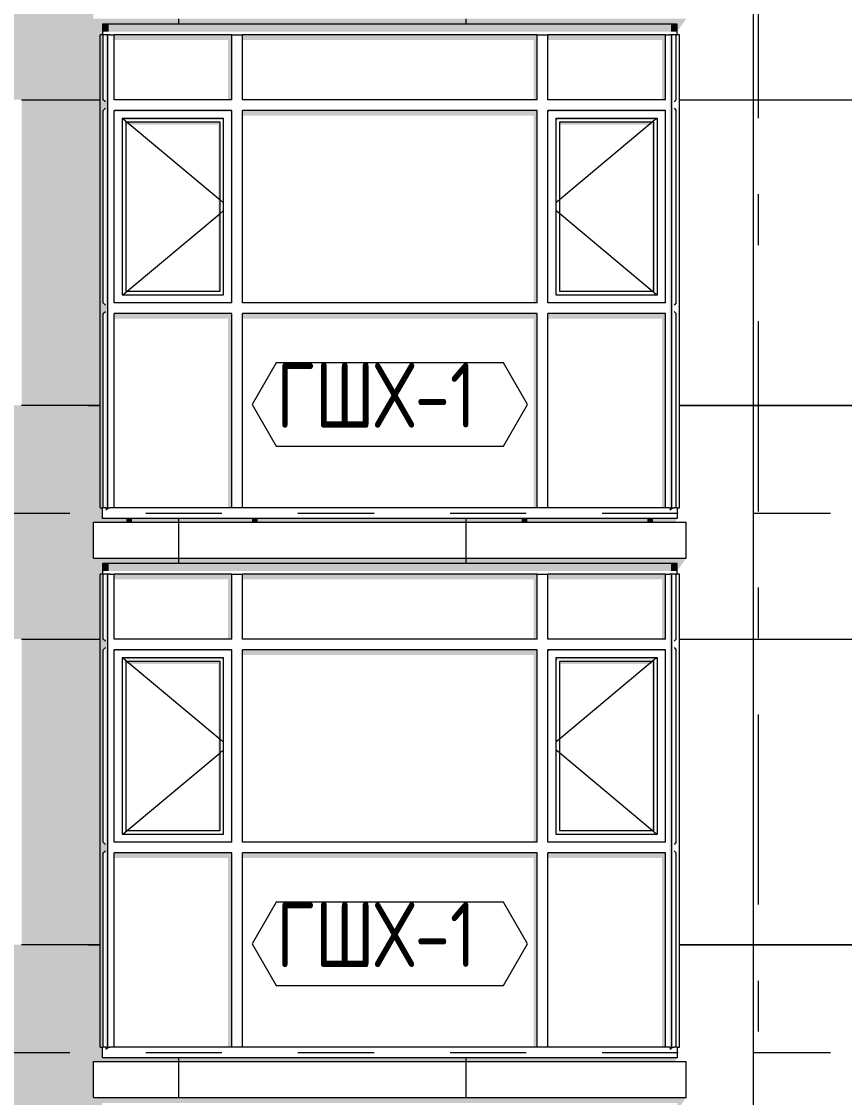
# Model space of a CAD drawing. Header units: millimetres. Extents: x 18162 to 7085488, y 72188 to 247925.
# Drawn here: x 4818840 to 4823421, y 91587 to 97572 of the extents above; entities that cross this region are included whole.
import ezdxf
from ezdxf.enums import TextEntityAlignment as Align

# ---------------------------------------------------------------- set-up
doc = ezdxf.new("R2010")
doc.units = ezdxf.units.MM
doc.header["$MEASUREMENT"] = 0
doc.linetypes.add('Dashed', pattern=[423.333333, 211.666667, -211.666667])
doc.linetypes.add('Double Dashed', pattern=[1093.611073, 529.166651, -211.666656, 141.111112, -211.666656])
for name, color, linetype in [('Finish - Wall', 7, 'Continuous'), ('Interior - Stair & Railing', 7, 'Continuous'), ('Structural - Bearing', 7, 'Continuous'), ('Structural - Grid', 7, 'Continuous')]:
    doc.layers.add(name, color=color, linetype=linetype)
doc.styles.add('GENERATED_STYLE_3', font='', dxfattribs={"width": 0.8})
doc.styles.get('GENERATED_STYLE_3').set_extended_font_data('ISOCPEUR MON')

# ---------------------------------------------------------------- blocks, each defined once
blk = doc.blocks.new('*X1771', base_point=(4860813, 82836.7))
at = {"layer": 'Structural - Bearing', "color": 7, "linetype": 'Continuous', "lineweight": 9}
for p, q in [((4819713, 91786.7), (4819713, 91586.7)), ((4821313, 91786.7), (4821313, 91586.7))]:
    blk.add_line(p, q, dxfattribs=at)
blk = doc.blocks.new('*X1772', base_point=(4860813, 82836.7))
at = {"layer": 'Structural - Bearing', "color": 8, "linetype": 'Continuous', "lineweight": 13}
for p, q in [((4822913, 94736.7), (4822913, 92436.7)), ((4819713, 94586.7), (4819713, 94556.7)), ((4821313, 94586.7), (4821313, 94556.7)), ((4818839.5, 94136.7), (4819213, 94136.7)), ((4819213, 94136.7), (4819277.1, 94136.7)), ((4822501.9, 94136.7), (4822913, 94136.7)), ((4822913, 94136.7), (4823539.5, 94136.7)), ((4819213, 92436.7), (4818839.5, 92436.7)), ((4819277.1, 92436.7), (4819213, 92436.7)), ((4819213, 92436.7), (4819277.1, 92436.7)), ((4822913, 92436.7), (4822501.9, 92436.7)), ((4822501.9, 92436.7), (4822913, 92436.7)), ((4822913, 92436.7), (4823539.5, 92436.7)), ((4822913, 92436.7), (4822913, 91836.7)), ((4823539.5, 92436.7), (4822913, 92436.7)), ((4822913, 91836.7), (4822913, 91736.7)), ((4819713, 91806.7), (4819713, 91786.7)), ((4821313, 91806.7), (4821313, 91786.7))]:
    blk.add_line(p, q, dxfattribs=at)
blk = doc.blocks.new('*X1779', base_point=(4860813, 82836.7))
at = {"layer": 'Structural - Bearing', "color": 7, "linetype": 'Continuous', "lineweight": 9}
for p, q in [((4819713, 94786.7), (4819713, 94586.7)), ((4821313, 94786.7), (4821313, 94586.7))]:
    blk.add_line(p, q, dxfattribs=at)
blk = doc.blocks.new('*X1780', base_point=(4860813, 82836.7))
at = {"layer": 'Structural - Bearing', "color": 8, "linetype": 'Continuous', "lineweight": 13}
for p, q in [((4822913, 97736.7), (4822913, 95436.7)), ((4819713, 97586.7), (4819713, 97556.7)), ((4821313, 97586.7), (4821313, 97556.7)), ((4818839.5, 97136.7), (4819213, 97136.7)), ((4819213, 97136.7), (4819277.1, 97136.7)), ((4822501.9, 97136.7), (4822913, 97136.7)), ((4822913, 97136.7), (4823539.5, 97136.7)), ((4819213, 95436.7), (4818839.5, 95436.7)), ((4819277.1, 95436.7), (4819213, 95436.7)), ((4819213, 95436.7), (4819277.1, 95436.7)), ((4822913, 95436.7), (4822501.9, 95436.7)), ((4822501.9, 95436.7), (4822913, 95436.7)), ((4822913, 95436.7), (4823539.5, 95436.7)), ((4822913, 95436.7), (4822913, 94836.7)), ((4823539.5, 95436.7), (4822913, 95436.7)), ((4822913, 94836.7), (4822913, 94736.7))]:
    blk.add_line(p, q, dxfattribs=at)
blk = doc.blocks.new('*X1781', base_point=(4860813, 82836.7))
at = {"layer": 'Structural - Bearing', "color": 8, "linetype": 'Continuous', "lineweight": 13}
blk.add_line((4819713, 94806.7), (4819713, 94786.7), dxfattribs=at)
blk = doc.blocks.new('*X1782', base_point=(4860813, 82836.7))
at = {"layer": 'Structural - Bearing', "color": 8, "linetype": 'Continuous', "lineweight": 13}
blk.add_line((4821313, 94806.7), (4821313, 94786.7), dxfattribs=at)
blk = doc.blocks.new('*X1968', base_point=(4860813, 82836.7))
at = {"layer": 'Structural - Bearing', "color": 8, "linetype": 'Continuous', "lineweight": 13}
blk.add_line((4822913, 91736.7), (4822913, 89436.7), dxfattribs=at)
blk = doc.blocks.new('Label_87_3', base_point=(4820889.5, 92206.7))
at = {"color": 13, "linetype": 'Continuous', "lineweight": 13, "flags": 128}
blk.add_lwpolyline([(4820123.1, 92440.9), (4820257.2, 92208.7), (4821521.8, 92208.7), (4821655.9, 92440.9), (4821521.8, 92673.2), (4820257.2, 92673.2)], close=True, dxfattribs=at)
at = {"color": 13, "lineweight": 13, "insert": (4820257.2, 92672.5), "char_height": 360, "attachment_point": 1, "style": 'GENERATED_STYLE_3'}
blk.add_mtext('\\A1;{\\pql;\\pt0,253000;\\fISOCPEUR MON|b0|i0|c0|p0;\\W0.800000;ГШХ-1\\fISOCPEUR MON|b0|i0|c0|p0;\\W0.800000;\\A1{\\H.66x;\\S^  ;}\\fISOCPEUR MON|b0|i0|c0|p0;\\W0.800000;\\fISOCPEUR MON|b0|i0|c0|p0;\\W0.800000;\\A1{\\H.66x;\\S^  ;}\\fISOCPEUR MON|b0|i0|c0|p0;\\W0.800000; \\fISOCPEUR MON|b0|i0|c0|p0;\\W0.800000;\\fISOCPEUR MON|b0|i0|c0|p0;\\W0.800000;\\fISOCPEUR MON|b0|i0|c0|p0;\\W0.800000;\\fISOCPEUR MON|b0|i0|c0|p0;\\W0.800000;\\fISOCPEUR MON|b0|i0|c0|p0;\\W0.800000;\\fISOCPEUR MON|b0|i0|c0|p0;\\W0.800000;\\fISOCPEUR MON|b0|i0|c0|p0;\\W0.800000;\\fISOCPEUR MON|b0|i0|c0|p0;\\W0.800000;\\fISOCPEUR MON|b0|i0|c0|p0;\\W0.800000;\\fISOCPEUR MON|b0|i0|c0|p0;\\W0.800000;\\fISOCPEUR MON|b0|i0|c0|p0;\\W0.800000;\\fISOCPEUR MON|b0|i0|c0|p0;\\W0.800000;\\fISOCPEUR MON|b0|i0|c0|p0;\\W0.800000;\\fISOCPEUR MON|b0|i0|c0|p0;\\W0.800000;\\fISOCPEUR MON|b0|i0|c0|p0;\\W0.800000;\\fISOCPEUR MON|b0|i0|c0|p0;\\W0.800000;\\fISOCPEUR MON|b0|i0|c0|p0;\\W0.800000;\\fISOCPEUR MON|b0|i0|c0|p0;\\W0.800000;\\fISOCPEUR MON|b0|i0|c0|p0;\\W0.800000;\\fISOCPEUR MON|b0|i0|c0|p0;\\W0.800000;\\fISOCPEUR MON|b0|i0|c0|p0;\\W0.800000;\\fISOCPEUR MON|b0|i0|c0|p0;\\W0.800000;\\fISOCPEUR MON|b0|i0|c0|p0;\\W0.800000;\\fISOCPEUR MON|b0|i0|c0|p0;\\W0.800000;\\fISOCPEUR MON|b0|i0|c0|p0;\\W0.800000;\\fISOCPEUR MON|b0|i0|c0|p0;\\W0.800000;\\fISOCPEUR MON|b0|i0|c0|p0;\\W0.800000;\\fISOCPEUR MON|b0|i0|c0|p0;\\W0.800000;\\fISOCPEUR MON|b0|i0|c0|p0;\\W0.800000;\\fISOCPEUR MON|b0|i0|c0|p0;\\W0.800000;\\fISOCPEUR MON|b0|i0|c0|p0;\\W0.800000;\\fISOCPEUR MON|b0|i0|c0|p0;\\W0.800000;\\fISOCPEUR MON|b0|i0|c0|p0;\\W0.800000;\\fISOCPEUR MON|b0|i0|c0|p0;\\W0.800000;\\fISOCPEUR MON|b0|i0|c0|p0;\\W0.800000;\\fISOCPEUR MON|b0|i0|c0|p0;\\W0.800000;\\fISOCPEUR MON|b0|i0|c0|p0;\\W0.800000;\\fISOCPEUR MON|b0|i0|c0|p0;\\W0.800000;\\fISOCPEUR MON|b0|i0|c0|p0;\\W0.800000;\\fISOCPEUR MON|b0|i0|c0|p0;\\W0.800000;\\fISOCPEUR MON|b0|i0|c0|p0;\\W0.800000;\\fISOCPEUR MON|b0|i0|c0|p0;\\W0.800000;\\fISOCPEUR MON|b0|i0|c0|p0;\\W0.800000;}', dxfattribs=at)
blk = doc.blocks.new('Label_90_3', base_point=(4820889.5, 95206.7))
at = {"color": 13, "linetype": 'Continuous', "lineweight": 13, "flags": 128}
blk.add_lwpolyline([(4820123.1, 95440.9), (4820257.2, 95208.7), (4821521.8, 95208.7), (4821655.9, 95440.9), (4821521.8, 95673.2), (4820257.2, 95673.2)], close=True, dxfattribs=at)
at = {"color": 13, "lineweight": 13, "insert": (4820257.2, 95672.5), "char_height": 360, "attachment_point": 1, "style": 'GENERATED_STYLE_3'}
blk.add_mtext('\\A1;{\\pql;\\pt0,253000;\\fISOCPEUR MON|b0|i0|c0|p0;\\W0.800000;ГШХ-1\\fISOCPEUR MON|b0|i0|c0|p0;\\W0.800000;\\A1{\\H.66x;\\S^  ;}\\fISOCPEUR MON|b0|i0|c0|p0;\\W0.800000;\\fISOCPEUR MON|b0|i0|c0|p0;\\W0.800000;\\A1{\\H.66x;\\S^  ;}\\fISOCPEUR MON|b0|i0|c0|p0;\\W0.800000; \\fISOCPEUR MON|b0|i0|c0|p0;\\W0.800000;\\fISOCPEUR MON|b0|i0|c0|p0;\\W0.800000;\\fISOCPEUR MON|b0|i0|c0|p0;\\W0.800000;\\fISOCPEUR MON|b0|i0|c0|p0;\\W0.800000;\\fISOCPEUR MON|b0|i0|c0|p0;\\W0.800000;\\fISOCPEUR MON|b0|i0|c0|p0;\\W0.800000;\\fISOCPEUR MON|b0|i0|c0|p0;\\W0.800000;\\fISOCPEUR MON|b0|i0|c0|p0;\\W0.800000;\\fISOCPEUR MON|b0|i0|c0|p0;\\W0.800000;\\fISOCPEUR MON|b0|i0|c0|p0;\\W0.800000;\\fISOCPEUR MON|b0|i0|c0|p0;\\W0.800000;\\fISOCPEUR MON|b0|i0|c0|p0;\\W0.800000;\\fISOCPEUR MON|b0|i0|c0|p0;\\W0.800000;\\fISOCPEUR MON|b0|i0|c0|p0;\\W0.800000;\\fISOCPEUR MON|b0|i0|c0|p0;\\W0.800000;\\fISOCPEUR MON|b0|i0|c0|p0;\\W0.800000;\\fISOCPEUR MON|b0|i0|c0|p0;\\W0.800000;\\fISOCPEUR MON|b0|i0|c0|p0;\\W0.800000;\\fISOCPEUR MON|b0|i0|c0|p0;\\W0.800000;\\fISOCPEUR MON|b0|i0|c0|p0;\\W0.800000;\\fISOCPEUR MON|b0|i0|c0|p0;\\W0.800000;\\fISOCPEUR MON|b0|i0|c0|p0;\\W0.800000;\\fISOCPEUR MON|b0|i0|c0|p0;\\W0.800000;\\fISOCPEUR MON|b0|i0|c0|p0;\\W0.800000;\\fISOCPEUR MON|b0|i0|c0|p0;\\W0.800000;\\fISOCPEUR MON|b0|i0|c0|p0;\\W0.800000;\\fISOCPEUR MON|b0|i0|c0|p0;\\W0.800000;\\fISOCPEUR MON|b0|i0|c0|p0;\\W0.800000;\\fISOCPEUR MON|b0|i0|c0|p0;\\W0.800000;\\fISOCPEUR MON|b0|i0|c0|p0;\\W0.800000;\\fISOCPEUR MON|b0|i0|c0|p0;\\W0.800000;\\fISOCPEUR MON|b0|i0|c0|p0;\\W0.800000;\\fISOCPEUR MON|b0|i0|c0|p0;\\W0.800000;\\fISOCPEUR MON|b0|i0|c0|p0;\\W0.800000;\\fISOCPEUR MON|b0|i0|c0|p0;\\W0.800000;\\fISOCPEUR MON|b0|i0|c0|p0;\\W0.800000;\\fISOCPEUR MON|b0|i0|c0|p0;\\W0.800000;\\fISOCPEUR MON|b0|i0|c0|p0;\\W0.800000;\\fISOCPEUR MON|b0|i0|c0|p0;\\W0.800000;\\fISOCPEUR MON|b0|i0|c0|p0;\\W0.800000;\\fISOCPEUR MON|b0|i0|c0|p0;\\W0.800000;\\fISOCPEUR MON|b0|i0|c0|p0;\\W0.800000;\\fISOCPEUR MON|b0|i0|c0|p0;\\W0.800000;}', dxfattribs=at)
blk = doc.blocks.new('Standard grid marker[370]_3', base_point=(4822939.5, 142836.7))
at = {"layer": 'Structural - Grid', "color": 13, "linetype": 'Double Dashed', "lineweight": 13, "ltscale": 2}
blk.add_line((4822939.5, 141836.7), (4822939.5, 80336.7), dxfattribs=at)
at = {"layer": 'Structural - Grid', "color": 13, "lineweight": 13, "style": 'GENERATED_STYLE_3'}
blk.add_attdef('AC_MarkerText_1', text='', height=500, rotation=360, dxfattribs=at).set_placement((4822939.5, 78986.7), align=Align.TOP_CENTER)

msp = doc.modelspace()

# ---------------------------------------------------------------- hatches: boundary and pattern name
at = {"layer": 'Finish - Wall', "linetype": 'Continuous', "lineweight": 0}
for points in [[(4819324.5, 97556.7), (4819289.5, 97556.7), (4819289.5, 97516), (4819324.5, 97516)], [(4819324.5, 97556.7), (4819324.5, 97516), (4820039.5, 97516), (4820039.5, 97556.7)], [(4820039.5, 97556.7), (4820039.5, 97516), (4821739.5, 97516), (4821739.5, 97556.7)], [(4821739.5, 97516), (4822454.5, 97516), (4822454.5, 97556.7), (4821739.5, 97556.7)], [(4822489.5, 97556.7), (4822454.5, 97556.7), (4822454.5, 97516), (4822489.5, 97516)], [(4819277.1, 97496.7), (4819277.1, 97106.7), (4819319.5, 97106.7), (4819319.5, 97496.7), (4819307.1, 97496.7), (4819307.1, 97124.1), (4819294.5, 97136.7), (4819294.5, 97496.7)], [(4820009.5, 97496.7), (4819354.5, 97496.7), (4819354.5, 97468.4), (4819989.5, 97468.4), (4819989.5, 97136.7), (4820009.5, 97136.7)], [(4821709.5, 97496.7), (4820069.5, 97496.7), (4820069.5, 97468.4), (4821689.5, 97468.4), (4821689.5, 97136.7), (4821709.5, 97136.7)], [(4821769.5, 97468.4), (4822404.5, 97468.4), (4822404.5, 97136.7), (4822424.5, 97136.7), (4822424.5, 97496.7), (4821769.5, 97496.7)], [(4822447.1, 97106.7), (4822459.5, 97106.7), (4822459.5, 97496.7), (4822447.1, 97496.7)], [(4822484.5, 97489.6), (4822489.5, 97496.7), (4822484.5, 97496.7)], [(4822484.5, 97136.7), (4822471.9, 97124.1), (4822478.2, 97127.8)], [(4822447.1, 95976.7), (4822459.5, 95976.7), (4822459.5, 97106.7), (4822447.1, 97106.7)], [(4819361.6, 97069.6), (4819354.5, 97076.7), (4819354.5, 97069.6)], [(4819354.5, 97076.7), (4819361.6, 97069.6), (4820002.4, 97069.6), (4820009.5, 97076.7)], [(4819399.5, 97031.7), (4819399.5, 97024.6), (4819406.6, 97024.6)], [(4819399.5, 97031.7), (4819406.6, 97024.6), (4819957.4, 97024.6), (4819964.5, 97031.7)], [(4819964.5, 97031.7), (4819957.4, 97024.6), (4819959.5, 97024.6), (4819959.5, 96056.7), (4819964.5, 96051.7)], [(4820009.5, 97076.7), (4820002.4, 97069.6), (4820004.5, 97069.6), (4820004.5, 96011.7), (4820009.5, 96006.7)], [(4820069.5, 97076.7), (4820069.5, 97048.4), (4821689.5, 97048.4), (4821689.5, 96006.7), (4821709.5, 96006.7), (4821709.5, 97076.7)], [(4821776.6, 97069.6), (4821769.5, 97076.7), (4821769.5, 97069.6)], [(4821769.5, 97076.7), (4821776.6, 97069.6), (4822417.4, 97069.6), (4822424.5, 97076.7)], [(4821814.5, 97031.7), (4821814.5, 97024.6), (4821821.6, 97024.6)], [(4821814.5, 97031.7), (4821821.6, 97024.6), (4822372.4, 97024.6), (4822379.5, 97031.7)], [(4822379.5, 97031.7), (4822372.4, 97024.6), (4822374.5, 97024.6), (4822374.5, 96056.7), (4822379.5, 96051.7)], [(4822417.4, 97069.6), (4822419.5, 97069.6), (4822419.5, 96011.7), (4822424.5, 96006.7), (4822424.5, 97076.7)], [(4819944.5, 97011.7), (4819419.5, 97011.7), (4819419.5, 96997.5), (4819934.5, 96997.5), (4819934.5, 96071.7), (4819944.5, 96071.7)], [(4822359.5, 97011.7), (4821834.5, 97011.7), (4821834.5, 96997.5), (4822349.5, 96997.5), (4822349.5, 96071.7), (4822359.5, 96071.7)], [(4819959.5, 96051.7), (4819964.5, 96051.7), (4819959.5, 96056.7)], [(4820004.5, 96006.7), (4820009.5, 96006.7), (4820004.5, 96011.7)], [(4822374.5, 96051.7), (4822379.5, 96051.7), (4822374.5, 96056.7)], [(4822419.5, 96011.7), (4822419.5, 96006.7), (4822424.5, 96006.7)], [(4822484.5, 96006.7), (4822471.9, 95994.1), (4822478.2, 95997.8)], [(4819277.1, 94866.7), (4819294.5, 94866.7), (4819294.5, 95946.7), (4819307.1, 95959.3), (4819307.1, 94866.7), (4819319.5, 94866.7), (4819319.5, 95976.7), (4819277.1, 95976.7)], [(4819354.5, 95918.4), (4819989.5, 95918.4), (4819989.5, 94866.7), (4820009.5, 94866.7), (4820009.5, 95946.7), (4819354.5, 95946.7)], [(4821709.5, 95946.7), (4820069.5, 95946.7), (4820069.5, 95918.4), (4821689.5, 95918.4), (4821689.5, 94866.7), (4821709.5, 94866.7)], [(4821769.5, 95946.7), (4821769.5, 95918.4), (4822404.5, 95918.4), (4822404.5, 94866.7), (4822424.5, 94866.7), (4822424.5, 95946.7)], [(4822447.1, 94866.7), (4822459.5, 94866.7), (4822459.5, 95976.7), (4822447.1, 95976.7)], [(4819307.1, 94849.1), (4819324.5, 94861.4), (4819324.5, 94866.7), (4819307.1, 94866.7)], [(4819324.5, 94866.7), (4819324.5, 94861.4), (4819331.9, 94866.7)], [(4822447.1, 94849.1), (4822454.5, 94854.4), (4822454.5, 94866.7), (4822447.1, 94866.7)], [(4822471.9, 94866.7), (4822454.5, 94866.7), (4822454.5, 94854.4)], [(4819289.5, 94556.7), (4819289.5, 94516), (4819324.5, 94516), (4819324.5, 94556.7)], [(4819324.5, 94516), (4820039.5, 94516), (4820039.5, 94556.7), (4819324.5, 94556.7)], [(4821739.5, 94556.7), (4820039.5, 94556.7), (4820039.5, 94516), (4821739.5, 94516)], [(4821739.5, 94556.7), (4821739.5, 94516), (4822454.5, 94516), (4822454.5, 94556.7)], [(4822454.5, 94556.7), (4822454.5, 94516), (4822489.5, 94516), (4822489.5, 94556.7)], [(4819277.1, 94106.7), (4819319.5, 94106.7), (4819319.5, 94496.7), (4819307.1, 94496.7), (4819307.1, 94124.1), (4819294.5, 94136.7), (4819294.5, 94496.7), (4819277.1, 94496.7)], [(4819354.5, 94496.7), (4819354.5, 94468.4), (4819989.5, 94468.4), (4819989.5, 94136.7), (4820009.5, 94136.7), (4820009.5, 94496.7)], [(4821709.5, 94496.7), (4820069.5, 94496.7), (4820069.5, 94468.4), (4821689.5, 94468.4), (4821689.5, 94136.7), (4821709.5, 94136.7)], [(4822424.5, 94496.7), (4821769.5, 94496.7), (4821769.5, 94468.4), (4822404.5, 94468.4), (4822404.5, 94136.7), (4822424.5, 94136.7)], [(4822447.1, 94106.7), (4822459.5, 94106.7), (4822459.5, 94496.7), (4822447.1, 94496.7)], [(4822484.5, 94489.6), (4822489.5, 94496.7), (4822484.5, 94496.7)], [(4822447.1, 92976.7), (4822459.5, 92976.7), (4822459.5, 94106.7), (4822447.1, 94106.7)], [(4822484.5, 94136.7), (4822471.9, 94124.1), (4822478.2, 94127.8)], [(4819361.6, 94069.6), (4819354.5, 94076.7), (4819354.5, 94069.6)], [(4819354.5, 94076.7), (4819361.6, 94069.6), (4820002.4, 94069.6), (4820009.5, 94076.7)], [(4819399.5, 94031.7), (4819399.5, 94024.6), (4819406.6, 94024.6)], [(4819399.5, 94031.7), (4819406.6, 94024.6), (4819957.4, 94024.6), (4819964.5, 94031.7)], [(4819964.5, 94031.7), (4819957.4, 94024.6), (4819959.5, 94024.6), (4819959.5, 93056.7), (4819964.5, 93051.7)], [(4820002.4, 94069.6), (4820004.5, 94069.6), (4820004.5, 93011.7), (4820009.5, 93006.7), (4820009.5, 94076.7)], [(4820069.5, 94076.7), (4820069.5, 94048.4), (4821689.5, 94048.4), (4821689.5, 93006.7), (4821709.5, 93006.7), (4821709.5, 94076.7)], [(4821776.6, 94069.6), (4821769.5, 94076.7), (4821769.5, 94069.6)], [(4822424.5, 94076.7), (4821769.5, 94076.7), (4821776.6, 94069.6), (4822417.4, 94069.6)], [(4821814.5, 94031.7), (4821814.5, 94024.6), (4821821.6, 94024.6)], [(4821814.5, 94031.7), (4821821.6, 94024.6), (4822372.4, 94024.6), (4822379.5, 94031.7)], [(4822379.5, 94031.7), (4822372.4, 94024.6), (4822374.5, 94024.6), (4822374.5, 93056.7), (4822379.5, 93051.7)], [(4822424.5, 94076.7), (4822417.4, 94069.6), (4822419.5, 94069.6), (4822419.5, 93011.7), (4822424.5, 93006.7)], [(4819419.5, 93997.5), (4819934.5, 93997.5), (4819934.5, 93071.7), (4819944.5, 93071.7), (4819944.5, 94011.7), (4819419.5, 94011.7)], [(4821834.5, 94011.7), (4821834.5, 93997.5), (4822349.5, 93997.5), (4822349.5, 93071.7), (4822359.5, 93071.7), (4822359.5, 94011.7)], [(4819959.5, 93051.7), (4819964.5, 93051.7), (4819959.5, 93056.7)], [(4820004.5, 93006.7), (4820009.5, 93006.7), (4820004.5, 93011.7)], [(4822374.5, 93051.7), (4822379.5, 93051.7), (4822374.5, 93056.7)], [(4822419.5, 93006.7), (4822424.5, 93006.7), (4822419.5, 93011.7)], [(4819277.1, 92976.7), (4819277.1, 91866.7), (4819294.5, 91866.7), (4819294.5, 92946.7), (4819307.1, 92959.3), (4819307.1, 91866.7), (4819319.5, 91866.7), (4819319.5, 92976.7)], [(4822447.1, 91866.7), (4822459.5, 91866.7), (4822459.5, 92976.7), (4822447.1, 92976.7)], [(4822484.5, 93006.7), (4822471.9, 92994.1), (4822478.2, 92997.8)], [(4819354.5, 92918.4), (4819989.5, 92918.4), (4819989.5, 91866.7), (4820009.5, 91866.7), (4820009.5, 92946.7), (4819354.5, 92946.7)], [(4821709.5, 92946.7), (4820069.5, 92946.7), (4820069.5, 92918.4), (4821689.5, 92918.4), (4821689.5, 91866.7), (4821709.5, 91866.7)], [(4821769.5, 92946.7), (4821769.5, 92918.4), (4822404.5, 92918.4), (4822404.5, 91866.7), (4822424.5, 91866.7), (4822424.5, 92946.7)], [(4819307.1, 91849.1), (4819324.5, 91861.4), (4819324.5, 91866.7), (4819307.1, 91866.7)], [(4819324.5, 91866.7), (4819324.5, 91861.4), (4819331.9, 91866.7)], [(4822447.1, 91849.1), (4822454.5, 91854.4), (4822454.5, 91866.7), (4822447.1, 91866.7)], [(4822471.9, 91866.7), (4822454.5, 91866.7), (4822454.5, 91854.4)]]:
    msp.add_hatch(color=49, dxfattribs=at).paths.add_polyline_path(points)
h = msp.add_hatch(color=49, dxfattribs=at)
h.paths.add_polyline_path([(4819277.1, 95976.7), (4819319.5, 95976.7), (4819319.5, 97106.7), (4819277.1, 97106.7)])
h.paths.add_polyline_path([(4819294.5, 97076.7), (4819307.1, 97089.3), (4819307.1, 95994.1), (4819294.5, 96006.7)], flags=0)
h = msp.add_hatch(color=49, dxfattribs=at)
h.paths.add_polyline_path([(4819277.1, 94106.7), (4819277.1, 92976.7), (4819319.5, 92976.7), (4819319.5, 94106.7)])
h.paths.add_polyline_path([(4819307.1, 92994.1), (4819294.5, 93006.7), (4819294.5, 94076.7), (4819307.1, 94089.3)], flags=0)
at = {"layer": 'Interior - Stair & Railing', "linetype": 'Continuous', "lineweight": 0}
for points in [[(4819427.5, 94806.7), (4819427.5, 94786.7), (4819427.7, 94786.7), (4819427.7, 94806.7)], [(4819427.7, 94806.7), (4819427.7, 94786.7), (4819428.2, 94786.7), (4819428.2, 94806.7)], [(4819429.1, 94806.7), (4819428.2, 94806.7), (4819428.2, 94786.7), (4819429.1, 94786.7)], [(4819430.3, 94806.7), (4819429.1, 94806.7), (4819429.1, 94786.7), (4819430.3, 94786.7)], [(4819431.8, 94806.7), (4819430.3, 94806.7), (4819430.3, 94786.7), (4819431.8, 94786.7)], [(4819433.5, 94806.7), (4819431.8, 94806.7), (4819431.8, 94786.7), (4819433.5, 94786.7)], [(4819435.4, 94806.7), (4819433.5, 94806.7), (4819433.5, 94786.7), (4819435.4, 94786.7)], [(4819437.4, 94806.7), (4819435.4, 94806.7), (4819435.4, 94786.7), (4819437.4, 94786.7)], [(4819439.5, 94806.7), (4819437.4, 94806.7), (4819437.4, 94786.7), (4819439.5, 94786.7)], [(4819441.6, 94806.7), (4819439.5, 94806.7), (4819439.5, 94786.7), (4819441.6, 94786.7)], [(4819443.6, 94806.7), (4819441.6, 94806.7), (4819441.6, 94786.7), (4819443.6, 94786.7)], [(4819445.5, 94806.7), (4819443.6, 94806.7), (4819443.6, 94786.7), (4819445.5, 94786.7)], [(4819447.2, 94806.7), (4819445.5, 94806.7), (4819445.5, 94786.7), (4819447.2, 94786.7)], [(4819448.7, 94806.7), (4819447.2, 94806.7), (4819447.2, 94786.7), (4819448.7, 94786.7)], [(4819449.9, 94806.7), (4819448.7, 94806.7), (4819448.7, 94786.7), (4819449.9, 94786.7)], [(4819450.8, 94806.7), (4819449.9, 94806.7), (4819449.9, 94786.7), (4819450.8, 94786.7)], [(4819450.8, 94806.7), (4819450.8, 94786.7), (4819451.3, 94786.7), (4819451.3, 94806.7)], [(4819451.3, 94806.7), (4819451.3, 94786.7), (4819451.5, 94786.7), (4819451.5, 94806.7)], [(4820127.5, 94786.7), (4820127.7, 94786.7), (4820127.7, 94806.7), (4820127.5, 94806.7)], [(4820127.7, 94806.7), (4820127.7, 94786.7), (4820128.2, 94786.7), (4820128.2, 94806.7)], [(4820129.1, 94806.7), (4820128.2, 94806.7), (4820128.2, 94786.7), (4820129.1, 94786.7)], [(4820130.3, 94806.7), (4820129.1, 94806.7), (4820129.1, 94786.7), (4820130.3, 94786.7)], [(4820131.8, 94806.7), (4820130.3, 94806.7), (4820130.3, 94786.7), (4820131.8, 94786.7)], [(4820133.5, 94806.7), (4820131.8, 94806.7), (4820131.8, 94786.7), (4820133.5, 94786.7)], [(4820135.4, 94806.7), (4820133.5, 94806.7), (4820133.5, 94786.7), (4820135.4, 94786.7)], [(4820137.4, 94806.7), (4820135.4, 94806.7), (4820135.4, 94786.7), (4820137.4, 94786.7)], [(4820139.5, 94806.7), (4820137.4, 94806.7), (4820137.4, 94786.7), (4820139.5, 94786.7)], [(4820141.6, 94806.7), (4820139.5, 94806.7), (4820139.5, 94786.7), (4820141.6, 94786.7)], [(4820143.6, 94806.7), (4820141.6, 94806.7), (4820141.6, 94786.7), (4820143.6, 94786.7)], [(4820145.5, 94806.7), (4820143.6, 94806.7), (4820143.6, 94786.7), (4820145.5, 94786.7)], [(4820147.2, 94806.7), (4820145.5, 94806.7), (4820145.5, 94786.7), (4820147.2, 94786.7)], [(4820148.7, 94806.7), (4820147.2, 94806.7), (4820147.2, 94786.7), (4820148.7, 94786.7)], [(4820149.9, 94806.7), (4820148.7, 94806.7), (4820148.7, 94786.7), (4820149.9, 94786.7)], [(4820150.8, 94806.7), (4820149.9, 94806.7), (4820149.9, 94786.7), (4820150.8, 94786.7)], [(4820151.3, 94806.7), (4820150.8, 94806.7), (4820150.8, 94786.7), (4820151.3, 94786.7)], [(4820151.3, 94806.7), (4820151.3, 94786.7), (4820151.5, 94786.7), (4820151.5, 94806.7)], [(4821627.5, 94806.7), (4821627.5, 94786.7), (4821627.7, 94786.7), (4821627.7, 94806.7)], [(4821627.7, 94806.7), (4821627.7, 94786.7), (4821628.2, 94786.7), (4821628.2, 94806.7)], [(4821629.1, 94806.7), (4821628.2, 94806.7), (4821628.2, 94786.7), (4821629.1, 94786.7)], [(4821630.3, 94806.7), (4821629.1, 94806.7), (4821629.1, 94786.7), (4821630.3, 94786.7)], [(4821631.8, 94806.7), (4821630.3, 94806.7), (4821630.3, 94786.7), (4821631.8, 94786.7)], [(4821633.5, 94806.7), (4821631.8, 94806.7), (4821631.8, 94786.7), (4821633.5, 94786.7)], [(4821635.4, 94806.7), (4821633.5, 94806.7), (4821633.5, 94786.7), (4821635.4, 94786.7)], [(4821637.4, 94806.7), (4821635.4, 94806.7), (4821635.4, 94786.7), (4821637.4, 94786.7)], [(4821639.5, 94806.7), (4821637.4, 94806.7), (4821637.4, 94786.7), (4821639.5, 94786.7)], [(4821641.6, 94806.7), (4821639.5, 94806.7), (4821639.5, 94786.7), (4821641.6, 94786.7)], [(4821643.6, 94806.7), (4821641.6, 94806.7), (4821641.6, 94786.7), (4821643.6, 94786.7)], [(4821645.5, 94806.7), (4821643.6, 94806.7), (4821643.6, 94786.7), (4821645.5, 94786.7)], [(4821647.2, 94806.7), (4821645.5, 94806.7), (4821645.5, 94786.7), (4821647.2, 94786.7)], [(4821648.7, 94806.7), (4821647.2, 94806.7), (4821647.2, 94786.7), (4821648.7, 94786.7)], [(4821649.9, 94806.7), (4821648.7, 94806.7), (4821648.7, 94786.7), (4821649.9, 94786.7)], [(4821650.8, 94806.7), (4821649.9, 94806.7), (4821649.9, 94786.7), (4821650.8, 94786.7)], [(4821650.8, 94806.7), (4821650.8, 94786.7), (4821651.3, 94786.7), (4821651.3, 94806.7)], [(4821651.3, 94806.7), (4821651.3, 94786.7), (4821651.5, 94786.7), (4821651.5, 94806.7)], [(4822327.5, 94806.7), (4822327.5, 94786.7), (4822327.7, 94786.7), (4822327.7, 94806.7)], [(4822327.7, 94806.7), (4822327.7, 94786.7), (4822328.2, 94786.7), (4822328.2, 94806.7)], [(4822329.1, 94806.7), (4822328.2, 94806.7), (4822328.2, 94786.7), (4822329.1, 94786.7)], [(4822330.3, 94806.7), (4822329.1, 94806.7), (4822329.1, 94786.7), (4822330.3, 94786.7)], [(4822331.8, 94806.7), (4822330.3, 94806.7), (4822330.3, 94786.7), (4822331.8, 94786.7)], [(4822333.5, 94806.7), (4822331.8, 94806.7), (4822331.8, 94786.7), (4822333.5, 94786.7)], [(4822335.4, 94806.7), (4822333.5, 94806.7), (4822333.5, 94786.7), (4822335.4, 94786.7)], [(4822337.4, 94806.7), (4822335.4, 94806.7), (4822335.4, 94786.7), (4822337.4, 94786.7)], [(4822339.5, 94806.7), (4822337.4, 94806.7), (4822337.4, 94786.7), (4822339.5, 94786.7)], [(4822341.6, 94806.7), (4822339.5, 94806.7), (4822339.5, 94786.7), (4822341.6, 94786.7)], [(4822343.6, 94806.7), (4822341.6, 94806.7), (4822341.6, 94786.7), (4822343.6, 94786.7)], [(4822345.5, 94806.7), (4822343.6, 94806.7), (4822343.6, 94786.7), (4822345.5, 94786.7)], [(4822347.2, 94806.7), (4822345.5, 94806.7), (4822345.5, 94786.7), (4822347.2, 94786.7)], [(4822348.7, 94806.7), (4822347.2, 94806.7), (4822347.2, 94786.7), (4822348.7, 94786.7)], [(4822349.9, 94806.7), (4822348.7, 94806.7), (4822348.7, 94786.7), (4822349.9, 94786.7)], [(4822350.8, 94806.7), (4822349.9, 94806.7), (4822349.9, 94786.7), (4822350.8, 94786.7)], [(4822350.8, 94806.7), (4822350.8, 94786.7), (4822351.3, 94786.7), (4822351.3, 94806.7)], [(4822351.3, 94806.7), (4822351.3, 94786.7), (4822351.5, 94786.7), (4822351.5, 94806.7)]]:
    msp.add_hatch(color=49, dxfattribs=at).paths.add_polyline_path(points)
at = {"layer": 'Structural - Bearing', "linetype": 'Continuous', "lineweight": 0}
for points in [[(4817994.5, 95238.2), (4817994.5, 94736.7), (4819239.5, 94736.7), (4819239.5, 94786.7), (4819427.5, 94786.7), (4819427.5, 94806.7), (4819289.5, 94806.7), (4819289.5, 94866.7), (4819277.1, 94866.7), (4819277.1, 97496.7), (4819289.5, 97496.7), (4819289.5, 97556.7), (4822489.5, 97556.7), (4822489.5, 97516), (4822539.5, 97586.7), (4819239.5, 97586.7), (4819239.5, 97736.7), (4817994.5, 97736.7), (4817994.5, 97168.2), (4818007.1, 97155.6), (4818007.1, 97136.7), (4818839.5, 97136.7), (4818839.5, 95436.7), (4817994.5, 95436.7), (4817994.5, 95298.2), (4818007.1, 95285.6), (4818007.1, 95256)], [(4820127.5, 94806.7), (4819451.5, 94806.7), (4819451.5, 94786.7), (4820127.5, 94786.7)], [(4820151.5, 94806.7), (4820151.5, 94786.7), (4821627.5, 94786.7), (4821627.5, 94806.7)], [(4821651.5, 94786.7), (4822327.5, 94786.7), (4822327.5, 94806.7), (4821651.5, 94806.7)], [(4822489.5, 94806.7), (4822351.5, 94806.7), (4822351.5, 94786.7), (4822475.4, 94786.7)], [(4818007.1, 92256), (4817994.5, 92238.2), (4817994.5, 91736.7), (4819239.5, 91736.7), (4819239.5, 91786.7), (4822475.4, 91786.7), (4822489.5, 91806.7), (4819289.5, 91806.7), (4819289.5, 91866.7), (4819277.1, 91866.7), (4819277.1, 94496.7), (4819289.5, 94496.7), (4819289.5, 94556.7), (4822489.5, 94556.7), (4822489.5, 94516), (4822539.5, 94586.7), (4819239.5, 94586.7), (4819239.5, 94736.7), (4817994.5, 94736.7), (4817994.5, 94168.2), (4818007.1, 94155.6), (4818007.1, 94136.7), (4818839.5, 94136.7), (4818839.5, 92436.7), (4817994.5, 92436.7), (4817994.5, 92298.2), (4818007.1, 92285.6)], [(4817994.5, 91168.2), (4818007.1, 91155.6), (4818007.1, 91136.7), (4818839.5, 91136.7), (4818839.5, 89436.7), (4817994.5, 89436.7), (4817994.5, 89298.2), (4818007.1, 89285.6), (4818007.1, 89256), (4817994.5, 89238.2), (4817994.5, 88786.7), (4819427.5, 88786.7), (4819427.5, 88806.7), (4819289.5, 88806.7), (4819289.5, 88866.7), (4819277.1, 88866.7), (4819277.1, 91496.7), (4819289.5, 91496.7), (4819289.5, 91556.7), (4822489.5, 91556.7), (4822489.5, 91516), (4822539.5, 91586.7), (4819239.5, 91586.7), (4819239.5, 91736.7), (4817994.5, 91736.7)]]:
    msp.add_hatch(color=49, dxfattribs=at).paths.add_polyline_path(points)

# ---------------------------------------------------------------- linework, layer by layer
at = {"color": 8, "linetype": 'Dashed', "lineweight": 13, "ltscale": 2}
for p, q in [((4805138.5, 94836.7), (4846132, 94836.7)), ((4805138.5, 91836.7), (4846132, 91836.7))]:
    msp.add_line(p, q, dxfattribs=at)
at = {"layer": 'Finish - Wall', "color": 7, "linetype": 'Continuous', "lineweight": 9}
for p, q in [((4819289.5, 97556.7), (4819289.5, 97496.7)), ((4819324.5, 97556.7), (4819289.5, 97556.7)), ((4820039.5, 97556.7), (4819324.5, 97556.7)), ((4821739.5, 97556.7), (4820039.5, 97556.7)), ((4822454.5, 97556.7), (4821739.5, 97556.7)), ((4822489.5, 97556.7), (4822454.5, 97556.7)), ((4822489.5, 97496.7), (4822489.5, 97556.7)), ((4819289.5, 97496.7), (4819277.1, 97496.7)), ((4819277.1, 97106.7), (4819277.1, 97496.7)), ((4819294.5, 97496.7), (4819289.5, 97496.7)), ((4819307.1, 97496.7), (4819294.5, 97496.7)), ((4819294.5, 97136.7), (4819294.5, 97496.7)), ((4819319.5, 97496.7), (4819307.1, 97496.7)), ((4819331.9, 97496.7), (4819319.5, 97496.7)), ((4819319.5, 97106.7), (4819319.5, 97496.7)), ((4819331.9, 97496.7), (4819354.5, 97496.7)), ((4820009.5, 97496.7), (4819354.5, 97496.7)), ((4819354.5, 97136.7), (4819354.5, 97496.7)), ((4820009.5, 97496.7), (4820069.5, 97496.7)), ((4820009.5, 97136.7), (4820009.5, 97496.7)), ((4821709.5, 97496.7), (4820069.5, 97496.7)), ((4820069.5, 97136.7), (4820069.5, 97496.7)), ((4821709.5, 97496.7), (4821769.5, 97496.7)), ((4821709.5, 97136.7), (4821709.5, 97496.7)), ((4822424.5, 97496.7), (4821769.5, 97496.7)), ((4821769.5, 97136.7), (4821769.5, 97496.7)), ((4822424.5, 97496.7), (4822447.1, 97496.7)), ((4822424.5, 97136.7), (4822424.5, 97496.7)), ((4822459.5, 97496.7), (4822447.1, 97496.7)), ((4822471.9, 97496.7), (4822459.5, 97496.7)), ((4822459.5, 97106.7), (4822459.5, 97496.7)), ((4822484.5, 97496.7), (4822471.9, 97496.7)), ((4822489.5, 97496.7), (4822484.5, 97496.7)), ((4822484.5, 97136.7), (4822484.5, 97496.7)), ((4822501.9, 97496.7), (4822489.5, 97496.7)), ((4822501.9, 97106.7), (4822501.9, 97496.7)), ((4819307.1, 97124.1), (4819294.5, 97136.7)), ((4820009.5, 97136.7), (4819354.5, 97136.7)), ((4821709.5, 97136.7), (4820069.5, 97136.7)), ((4822424.5, 97136.7), (4821769.5, 97136.7)), ((4822484.5, 97136.7), (4822471.9, 97124.1)), ((4819277.1, 95976.7), (4819277.1, 97106.7)), ((4819294.5, 97076.7), (4819307.1, 97089.3)), ((4819319.5, 95976.7), (4819319.5, 97106.7)), ((4822459.5, 95976.7), (4822459.5, 97106.7)), ((4822471.9, 97089.3), (4822484.5, 97076.7)), ((4822501.9, 95976.7), (4822501.9, 97106.7)), ((4819294.5, 96006.7), (4819294.5, 97076.7)), ((4819354.5, 96006.7), (4819354.5, 97076.7)), ((4820009.5, 97076.7), (4819354.5, 97076.7)), ((4819399.5, 97031.7), (4819399.5, 96051.7)), ((4819964.5, 97031.7), (4819399.5, 97031.7)), ((4819404.4, 97031.7), (4819428.3, 97011.7)), ((4819964.5, 96051.7), (4819964.5, 97031.7)), ((4820009.5, 96006.7), (4820009.5, 97076.7)), ((4820069.5, 96006.7), (4820069.5, 97076.7)), ((4821709.5, 97076.7), (4820069.5, 97076.7)), ((4821709.5, 96006.7), (4821709.5, 97076.7)), ((4821769.5, 96006.7), (4821769.5, 97076.7)), ((4822424.5, 97076.7), (4821769.5, 97076.7)), ((4821814.5, 97031.7), (4821814.5, 96051.7)), ((4822379.5, 97031.7), (4821814.5, 97031.7)), ((4822374.7, 97031.7), (4822350.8, 97011.7)), ((4822379.5, 96051.7), (4822379.5, 97031.7)), ((4822424.5, 96006.7), (4822424.5, 97076.7)), ((4822484.5, 96006.7), (4822484.5, 97076.7)), ((4819944.5, 97011.7), (4819419.5, 97011.7)), ((4819419.5, 97011.7), (4819419.5, 96071.7)), ((4819428.3, 97011.7), (4819944.5, 96579.4)), ((4819944.5, 96071.7), (4819944.5, 97011.7)), ((4822359.5, 97011.7), (4821834.5, 97011.7)), ((4822350.8, 97011.7), (4821834.5, 96579.4)), ((4821834.5, 97011.7), (4821834.5, 96071.7)), ((4822359.5, 96071.7), (4822359.5, 97011.7)), ((4819944.5, 96579.4), (4819964.5, 96562.6)), ((4821834.5, 96579.4), (4821814.5, 96562.6)), ((4819428.3, 96071.7), (4819944.5, 96504)), ((4819944.5, 96504), (4819964.5, 96520.7)), ((4821834.5, 96504), (4821814.5, 96520.7)), ((4822350.8, 96071.7), (4821834.5, 96504)), ((4819404.4, 96051.7), (4819428.3, 96071.7)), ((4819419.5, 96071.7), (4819944.5, 96071.7)), ((4821834.5, 96071.7), (4822359.5, 96071.7)), ((4822374.7, 96051.7), (4822350.8, 96071.7)), ((4819307.1, 95994.1), (4819294.5, 96006.7)), ((4820009.5, 96006.7), (4819354.5, 96006.7)), ((4819399.5, 96051.7), (4819964.5, 96051.7)), ((4821709.5, 96006.7), (4820069.5, 96006.7)), ((4822424.5, 96006.7), (4821769.5, 96006.7)), ((4821814.5, 96051.7), (4822379.5, 96051.7)), ((4822484.5, 96006.7), (4822471.9, 95994.1)), ((4819277.1, 94866.7), (4819277.1, 95976.7)), ((4819294.5, 95946.7), (4819307.1, 95959.3)), ((4819294.5, 94866.7), (4819294.5, 95946.7)), ((4819319.5, 94866.7), (4819319.5, 95976.7)), ((4819354.5, 94866.7), (4819354.5, 95946.7)), ((4820009.5, 95946.7), (4819354.5, 95946.7)), ((4820009.5, 94866.7), (4820009.5, 95946.7)), ((4820069.5, 94866.7), (4820069.5, 95946.7)), ((4821709.5, 95946.7), (4820069.5, 95946.7)), ((4821709.5, 94866.7), (4821709.5, 95946.7)), ((4821769.5, 94866.7), (4821769.5, 95946.7)), ((4822424.5, 95946.7), (4821769.5, 95946.7)), ((4822424.5, 94866.7), (4822424.5, 95946.7)), ((4822459.5, 94866.7), (4822459.5, 95976.7)), ((4822471.9, 95959.3), (4822484.5, 95946.7)), ((4822484.5, 94866.7), (4822484.5, 95946.7)), ((4822501.9, 94866.7), (4822501.9, 95976.7)), ((4819277.1, 94866.7), (4819289.5, 94866.7)), ((4819289.5, 94806.7), (4819289.5, 94866.7)), ((4819294.5, 94866.7), (4819289.5, 94866.7)), ((4819307.1, 94866.7), (4819294.5, 94866.7)), ((4819307.1, 94866.7), (4819319.5, 94866.7)), ((4819319.5, 94866.7), (4819331.9, 94866.7)), ((4819354.5, 94866.7), (4819331.9, 94866.7)), ((4820009.5, 94866.7), (4819354.5, 94866.7)), ((4820069.5, 94866.7), (4820009.5, 94866.7)), ((4821709.5, 94866.7), (4820069.5, 94866.7)), ((4821769.5, 94866.7), (4821709.5, 94866.7)), ((4822424.5, 94866.7), (4821769.5, 94866.7)), ((4822447.1, 94866.7), (4822424.5, 94866.7)), ((4822447.1, 94866.7), (4822459.5, 94866.7)), ((4822459.5, 94866.7), (4822471.9, 94866.7)), ((4822484.5, 94866.7), (4822471.9, 94866.7)), ((4822489.5, 94866.7), (4822484.5, 94866.7)), ((4822489.5, 94866.7), (4822489.5, 94806.7)), ((4822489.5, 94866.7), (4822501.9, 94866.7)), ((4819324.5, 94806.7), (4819289.5, 94806.7)), ((4820039.5, 94806.7), (4819324.5, 94806.7)), ((4821739.5, 94806.7), (4820039.5, 94806.7)), ((4822454.5, 94806.7), (4821739.5, 94806.7)), ((4822489.5, 94806.7), (4822454.5, 94806.7)), ((4819289.5, 94556.7), (4819289.5, 94496.7)), ((4819324.5, 94556.7), (4819289.5, 94556.7)), ((4820039.5, 94556.7), (4819324.5, 94556.7)), ((4821739.5, 94556.7), (4820039.5, 94556.7)), ((4822454.5, 94556.7), (4821739.5, 94556.7)), ((4822489.5, 94556.7), (4822454.5, 94556.7)), ((4822489.5, 94496.7), (4822489.5, 94556.7)), ((4819289.5, 94496.7), (4819277.1, 94496.7)), ((4819277.1, 94106.7), (4819277.1, 94496.7)), ((4819294.5, 94496.7), (4819289.5, 94496.7)), ((4819307.1, 94496.7), (4819294.5, 94496.7)), ((4819294.5, 94136.7), (4819294.5, 94496.7)), ((4819319.5, 94496.7), (4819307.1, 94496.7)), ((4819331.9, 94496.7), (4819319.5, 94496.7)), ((4819319.5, 94106.7), (4819319.5, 94496.7)), ((4819331.9, 94496.7), (4819354.5, 94496.7)), ((4820009.5, 94496.7), (4819354.5, 94496.7)), ((4819354.5, 94136.7), (4819354.5, 94496.7)), ((4820009.5, 94496.7), (4820069.5, 94496.7)), ((4820009.5, 94136.7), (4820009.5, 94496.7)), ((4821709.5, 94496.7), (4820069.5, 94496.7)), ((4820069.5, 94136.7), (4820069.5, 94496.7)), ((4821709.5, 94496.7), (4821769.5, 94496.7)), ((4821709.5, 94136.7), (4821709.5, 94496.7)), ((4822424.5, 94496.7), (4821769.5, 94496.7)), ((4821769.5, 94136.7), (4821769.5, 94496.7)), ((4822424.5, 94496.7), (4822447.1, 94496.7)), ((4822424.5, 94136.7), (4822424.5, 94496.7)), ((4822459.5, 94496.7), (4822447.1, 94496.7)), ((4822471.9, 94496.7), (4822459.5, 94496.7)), ((4822459.5, 94106.7), (4822459.5, 94496.7)), ((4822484.5, 94496.7), (4822471.9, 94496.7)), ((4822489.5, 94496.7), (4822484.5, 94496.7)), ((4822484.5, 94136.7), (4822484.5, 94496.7)), ((4822501.9, 94496.7), (4822489.5, 94496.7)), ((4822501.9, 94106.7), (4822501.9, 94496.7)), ((4819277.1, 92976.7), (4819277.1, 94106.7)), ((4819307.1, 94124.1), (4819294.5, 94136.7)), ((4819294.5, 94076.7), (4819307.1, 94089.3)), ((4819319.5, 92976.7), (4819319.5, 94106.7)), ((4820009.5, 94136.7), (4819354.5, 94136.7)), ((4821709.5, 94136.7), (4820069.5, 94136.7)), ((4822424.5, 94136.7), (4821769.5, 94136.7)), ((4822459.5, 92976.7), (4822459.5, 94106.7)), ((4822484.5, 94136.7), (4822471.9, 94124.1)), ((4822471.9, 94089.3), (4822484.5, 94076.7)), ((4822501.9, 92976.7), (4822501.9, 94106.7)), ((4819294.5, 93006.7), (4819294.5, 94076.7)), ((4819354.5, 93006.7), (4819354.5, 94076.7)), ((4820009.5, 94076.7), (4819354.5, 94076.7)), ((4819399.5, 94031.7), (4819399.5, 93051.7)), ((4819964.5, 94031.7), (4819399.5, 94031.7)), ((4819404.4, 94031.7), (4819428.3, 94011.7)), ((4819964.5, 93051.7), (4819964.5, 94031.7)), ((4820009.5, 93006.7), (4820009.5, 94076.7)), ((4820069.5, 93006.7), (4820069.5, 94076.7)), ((4821709.5, 94076.7), (4820069.5, 94076.7)), ((4821709.5, 93006.7), (4821709.5, 94076.7)), ((4821769.5, 93006.7), (4821769.5, 94076.7)), ((4822424.5, 94076.7), (4821769.5, 94076.7)), ((4821814.5, 94031.7), (4821814.5, 93051.7)), ((4822379.5, 94031.7), (4821814.5, 94031.7)), ((4822374.7, 94031.7), (4822350.8, 94011.7)), ((4822379.5, 93051.7), (4822379.5, 94031.7)), ((4822424.5, 93006.7), (4822424.5, 94076.7)), ((4822484.5, 93006.7), (4822484.5, 94076.7)), ((4819944.5, 94011.7), (4819419.5, 94011.7)), ((4819419.5, 94011.7), (4819419.5, 93071.7)), ((4819428.3, 94011.7), (4819944.5, 93579.4)), ((4819944.5, 93071.7), (4819944.5, 94011.7)), ((4822359.5, 94011.7), (4821834.5, 94011.7)), ((4822350.8, 94011.7), (4821834.5, 93579.4)), ((4821834.5, 94011.7), (4821834.5, 93071.7)), ((4822359.5, 93071.7), (4822359.5, 94011.7)), ((4819944.5, 93579.4), (4819964.5, 93562.6)), ((4821834.5, 93579.4), (4821814.5, 93562.6)), ((4819428.3, 93071.7), (4819944.5, 93504)), ((4819944.5, 93504), (4819964.5, 93520.7)), ((4821834.5, 93504), (4821814.5, 93520.7)), ((4822350.8, 93071.7), (4821834.5, 93504)), ((4819404.4, 93051.7), (4819428.3, 93071.7)), ((4819419.5, 93071.7), (4819944.5, 93071.7)), ((4821834.5, 93071.7), (4822359.5, 93071.7)), ((4822374.7, 93051.7), (4822350.8, 93071.7)), ((4819399.5, 93051.7), (4819964.5, 93051.7)), ((4821814.5, 93051.7), (4822379.5, 93051.7)), ((4819277.1, 91866.7), (4819277.1, 92976.7)), ((4819307.1, 92994.1), (4819294.5, 93006.7)), ((4819294.5, 92946.7), (4819307.1, 92959.3)), ((4819319.5, 91866.7), (4819319.5, 92976.7)), ((4820009.5, 93006.7), (4819354.5, 93006.7)), ((4821709.5, 93006.7), (4820069.5, 93006.7)), ((4822424.5, 93006.7), (4821769.5, 93006.7)), ((4822459.5, 91866.7), (4822459.5, 92976.7)), ((4822484.5, 93006.7), (4822471.9, 92994.1)), ((4822471.9, 92959.3), (4822484.5, 92946.7)), ((4822501.9, 91866.7), (4822501.9, 92976.7)), ((4819294.5, 91866.7), (4819294.5, 92946.7)), ((4819354.5, 91866.7), (4819354.5, 92946.7)), ((4820009.5, 92946.7), (4819354.5, 92946.7)), ((4820009.5, 91866.7), (4820009.5, 92946.7)), ((4820069.5, 91866.7), (4820069.5, 92946.7)), ((4821709.5, 92946.7), (4820069.5, 92946.7)), ((4821709.5, 91866.7), (4821709.5, 92946.7)), ((4821769.5, 91866.7), (4821769.5, 92946.7)), ((4822424.5, 92946.7), (4821769.5, 92946.7)), ((4822424.5, 91866.7), (4822424.5, 92946.7)), ((4822484.5, 91866.7), (4822484.5, 92946.7)), ((4819277.1, 91866.7), (4819289.5, 91866.7)), ((4819289.5, 91806.7), (4819289.5, 91866.7)), ((4819294.5, 91866.7), (4819289.5, 91866.7)), ((4819307.1, 91866.7), (4819294.5, 91866.7)), ((4819307.1, 91866.7), (4819319.5, 91866.7)), ((4819319.5, 91866.7), (4819331.9, 91866.7)), ((4819354.5, 91866.7), (4819331.9, 91866.7)), ((4820009.5, 91866.7), (4819354.5, 91866.7)), ((4820069.5, 91866.7), (4820009.5, 91866.7)), ((4821709.5, 91866.7), (4820069.5, 91866.7)), ((4821769.5, 91866.7), (4821709.5, 91866.7)), ((4822424.5, 91866.7), (4821769.5, 91866.7)), ((4822447.1, 91866.7), (4822424.5, 91866.7)), ((4822447.1, 91866.7), (4822459.5, 91866.7)), ((4822459.5, 91866.7), (4822471.9, 91866.7)), ((4822484.5, 91866.7), (4822471.9, 91866.7)), ((4822489.5, 91866.7), (4822484.5, 91866.7)), ((4822489.5, 91866.7), (4822489.5, 91806.7)), ((4822489.5, 91866.7), (4822501.9, 91866.7)), ((4819324.5, 91806.7), (4819289.5, 91806.7)), ((4820039.5, 91806.7), (4819324.5, 91806.7)), ((4821739.5, 91806.7), (4820039.5, 91806.7)), ((4822454.5, 91806.7), (4821739.5, 91806.7)), ((4822489.5, 91806.7), (4822454.5, 91806.7))]:
    msp.add_line(p, q, dxfattribs=at)
at = {"layer": 'Interior - Stair & Railing', "color": 7, "linetype": 'Continuous', "lineweight": 9}
for p, q in [((4819427.5, 94786.7), (4819427.5, 94806.7)), ((4819451.5, 94786.7), (4819451.5, 94806.7)), ((4820127.5, 94786.7), (4820127.5, 94806.7)), ((4820151.5, 94786.7), (4820151.5, 94806.7)), ((4821627.5, 94786.7), (4821627.5, 94806.7)), ((4821651.5, 94786.7), (4821651.5, 94806.7)), ((4822327.5, 94786.7), (4822327.5, 94806.7)), ((4822351.5, 94786.7), (4822351.5, 94806.7))]:
    msp.add_line(p, q, dxfattribs=at)
at = {"layer": 'Structural - Bearing', "color": 7, "linetype": 'Continuous', "lineweight": 13}
for p, q in [((4819239.5, 94586.7), (4819239.5, 94786.7)), ((4819239.5, 94786.7), (4822539.5, 94786.7)), ((4822539.5, 94586.7), (4822539.5, 94786.7)), ((4819239.5, 94586.7), (4822539.5, 94586.7)), ((4819239.5, 91786.7), (4822539.5, 91786.7)), ((4819239.5, 91586.7), (4819239.5, 91786.7)), ((4822539.5, 91586.7), (4822539.5, 91786.7)), ((4819239.5, 91586.7), (4822539.5, 91586.7))]:
    msp.add_line(p, q, dxfattribs=at)

# ---------------------------------------------------------------- block references
at = {"color": 12, "linetype": 'Continuous', "lineweight": 13}
for name, p in [('Label_90_3', (4820889.5, 95206.7)), ('Label_87_3', (4820889.5, 92206.7))]:
    msp.add_blockref(name, p, dxfattribs=at)
at = {"layer": 'Structural - Bearing', "lineweight": 0}
for name in ['*X1780', '*X1781', '*X1782', '*X1779', '*X1772', '*X1771', '*X1968']:
    msp.add_blockref(name, (4860813, 82836.7), dxfattribs=at)
at = {"layer": 'Structural - Grid', "color": 13, "linetype": 'Continuous', "lineweight": 13}
msp.add_blockref('Standard grid marker[370]_3', (4822939.5, 142836.7), dxfattribs=at)

doc.saveas('drawing.dxf')
